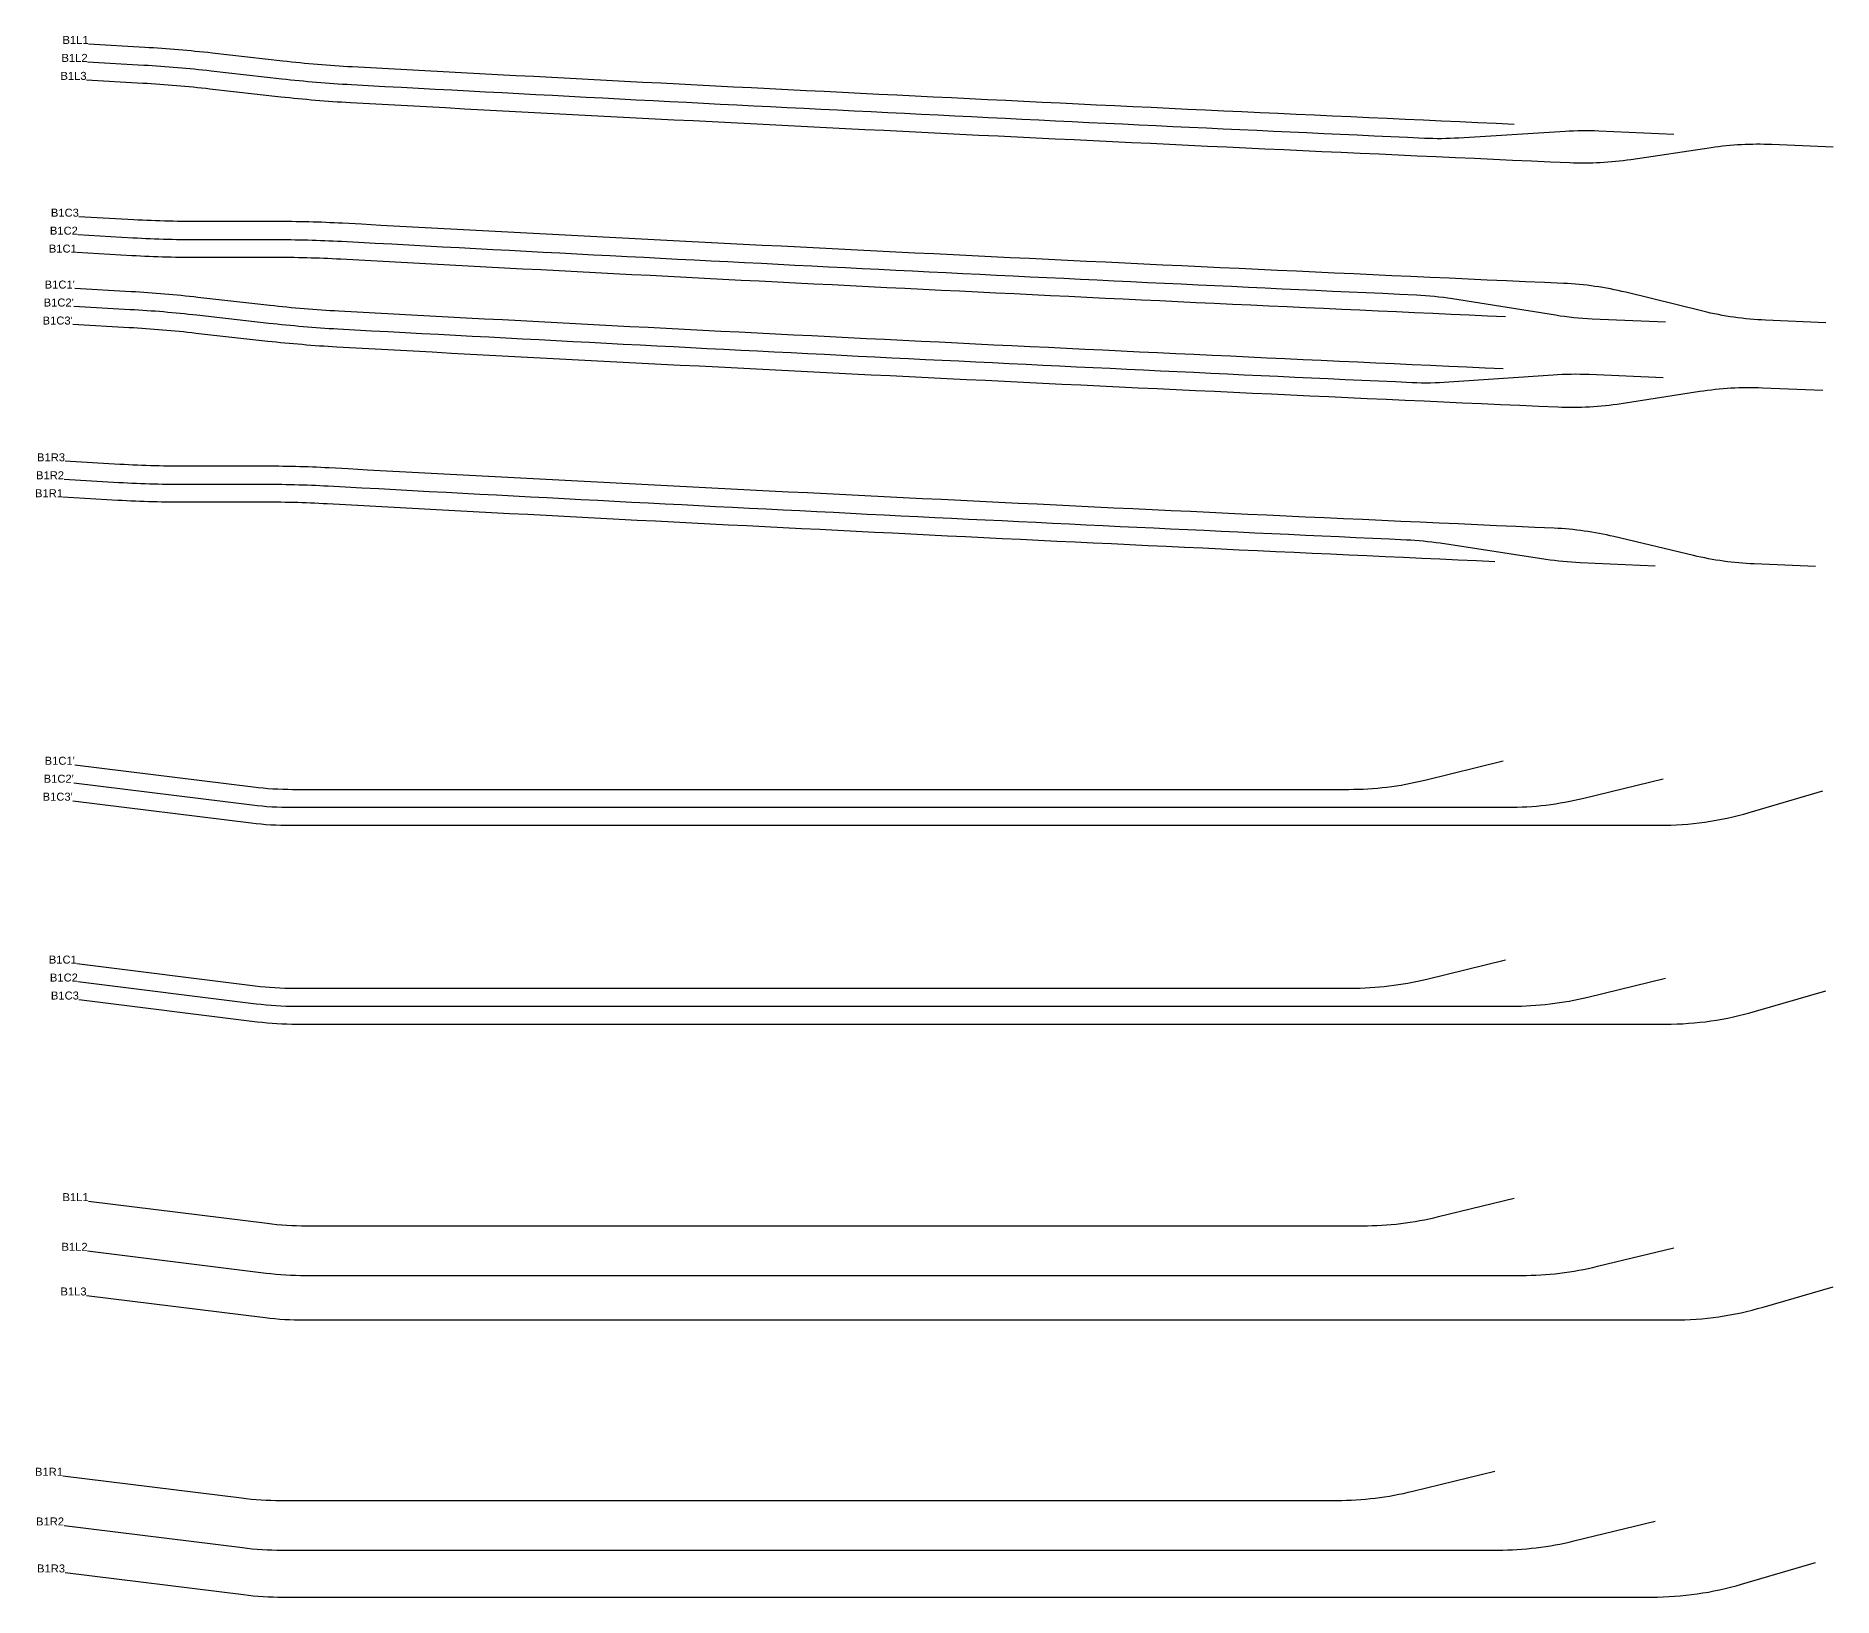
# Model space of a CAD drawing. Header units: inches. Extents: x 5.4 to 100.6, y 4.7 to 43.7.
# Drawn here: x 5.41 to 50.32, y 4.7 to 43.72 of the extents above; entities that cross this region are included whole.
import ezdxf
from ezdxf.enums import TextEntityAlignment as Align

# ---------------------------------------------------------------- set-up
doc = ezdxf.new("R2010")
doc.units = ezdxf.units.IN
doc.header["$MEASUREMENT"] = 0
for name, color, linetype in [('平面', 1, 'Continuous'), ('立面', 2, 'Continuous'), ('钢束编号', 7, 'Continuous')]:
    doc.layers.add(name, color=color, linetype=linetype)
doc.styles.get("Standard").update_dxf_attribs({"font": 'arial.ttf'})

msp = doc.modelspace()

# ---------------------------------------------------------------- linework, layer by layer
at = {"layer": '平面'}
for points in [[(6.722, 43.519), (8.13, 43.44, -0.014023), (9.806, 43.298), (11.576, 43.098, 0.01452), (13.312, 42.953, 0.002427), (42.35, 41.517)], [(6.697, 43.07), (8.104, 42.991, -0.014023), (9.781, 42.849), (11.551, 42.649, 0.014367), (13.288, 42.504, 0.002242), (40.104, 41.167, 0.026918), (40.965, 41.175), (43.619, 41.34, -0.026486), (44.466, 41.348), (46.335, 41.266)], [(6.671, 42.621), (8.079, 42.541, -0.014023), (9.755, 42.4), (11.525, 42.2, 0.013433), (13.263, 42.055, 0.002546), (43.736, 40.554, 0.047953), (45.264, 40.633), (47.271, 40.932, -0.047491), (48.785, 41.011), (50.318, 40.947)], [(50.134, 36.55), (48.633, 36.614, -0.049659), (47.063, 36.838), (45.139, 37.31, 0.049196), (43.584, 37.533, -0.002547), (13.069, 39.036, 0.013931), (11.381, 39.08), (9.6, 39.077, -0.0146), (7.849, 39.124), (6.478, 39.201)], [(6.453, 38.752), (7.824, 38.675, 0.014073), (9.575, 38.627), (11.356, 38.631, -0.011251), (13.045, 38.587, 0.002242), (39.905, 37.247, -0.02828), (40.805, 37.155), (43.381, 36.744, 0.028714), (44.294, 36.651), (46.132, 36.571)], [(42.135, 36.696, -0.00243), (13.021, 38.137, 0.014093), (11.33, 38.181), (9.55, 38.178, -0.0146), (7.799, 38.225), (6.427, 38.303)], [(42.077, 35.398, -0.002428), (12.976, 36.838, -0.014459), (11.248, 36.982), (9.455, 37.184, 0.013961), (7.786, 37.325), (6.376, 37.404)], [(46.072, 35.172), (44.225, 35.253, 0.028197), (43.323, 35.241), (40.715, 35.061, -0.028631), (39.8, 35.05, -0.002239), (12.952, 36.388, -0.012619), (11.222, 36.533), (9.43, 36.735, 0.016398), (7.761, 36.875), (6.351, 36.955)], [(50.063, 34.852), (48.551, 34.916, 0.049119), (46.986, 34.828), (45.021, 34.523, -0.049582), (43.441, 34.436, -0.002545), (12.927, 35.939, -0.010181), (11.197, 36.083), (9.405, 36.285, 0.013961), (7.736, 36.426), (6.325, 36.505)], [(49.879, 30.456), (48.343, 30.521, -0.04784), (46.83, 30.731), (44.843, 31.203, 0.04738), (43.345, 31.413, -0.00255), (12.734, 32.92, 0.014021), (11.052, 32.964), (9.253, 32.961, -0.014583), (7.503, 33.009), (6.132, 33.086)], [(6.107, 32.637), (7.478, 32.559, 0.014587), (9.227, 32.512), (11.027, 32.515, -0.01403), (12.709, 32.471, 0.002245), (39.658, 31.127, -0.026463), (40.5, 31.044), (43.141, 30.642, 0.026894), (43.997, 30.558), (45.869, 30.477)], [(41.862, 30.577, -0.00243), (12.685, 32.021, 0.014037), (11.002, 32.066), (9.202, 32.062, -0.014586), (7.453, 32.11), (6.081, 32.188)]]:
    msp.add_lwpolyline(points, format="xyb", dxfattribs=at)
at = {"layer": '立面'}
for points in [[(6.376, 25.501), (10.835, 24.947, 0.030919), (11.821, 24.886), (38.213, 24.886, 0.060008), (40.112, 25.115), (42.077, 25.595)], [(6.325, 24.602), (10.784, 24.048, 0.030919), (11.771, 23.987), (45.981, 23.987, 0.07116), (48.224, 24.308), (50.063, 24.845)], [(6.351, 25.052), (10.809, 24.498, 0.030919), (11.796, 24.437), (42.187, 24.437, 0.060008), (44.087, 24.665), (46.072, 25.151)], [(6.427, 20.53), (10.886, 19.976, 0.030919), (11.872, 19.915), (38.264, 19.915, 0.060008), (40.163, 20.144), (42.135, 20.626)], [(6.453, 20.081), (10.911, 19.527, 0.030919), (11.898, 19.466), (42.289, 19.466, 0.060008), (44.189, 19.695), (46.132, 20.17)], [(6.478, 19.632), (10.937, 19.078, 0.030919), (11.923, 19.017), (46.134, 19.017, 0.07116), (48.377, 19.337), (50.134, 19.851)], [(6.722, 14.592), (11.181, 14.038, 0.030919), (12.167, 13.977), (38.559, 13.977, 0.060008), (40.458, 14.205), (42.35, 14.668)], [(6.697, 13.35), (11.155, 12.795, 0.030919), (12.142, 12.734), (42.533, 12.734, 0.060008), (44.433, 12.963), (46.335, 13.428)], [(6.671, 12.237), (11.13, 11.683, 0.030919), (12.117, 11.622), (46.327, 11.622, 0.07116), (48.57, 11.943), (50.318, 12.454)], [(6.081, 7.727), (10.54, 7.173, 0.030919), (11.526, 7.112), (37.918, 7.112, 0.060008), (39.817, 7.341), (41.862, 7.841)], [(6.107, 6.485), (10.565, 5.931, 0.030919), (11.552, 5.87), (41.943, 5.87, 0.060008), (43.843, 6.099), (45.869, 6.594)], [(6.132, 5.31), (10.591, 4.756, 0.030919), (11.577, 4.695), (45.788, 4.695, 0.07116), (48.031, 5.016), (49.879, 5.556)]]:
    msp.add_lwpolyline(points, format="xyb", dxfattribs=at)

# ---------------------------------------------------------------- texts
at = {"layer": '钢束编号'}
for s, p in [('B1L1', (6.722, 43.519)), ('B1L2', (6.697, 43.07)), ('B1L3', (6.671, 42.621)), ('B1C3', (6.478, 39.201)), ('B1C2', (6.453, 38.752)), ('B1C1', (6.427, 38.303)), ("B1C1'", (6.376, 37.404)), ("B1C2'", (6.351, 36.955)), ("B1C3'", (6.325, 36.505)), ('B1R3', (6.132, 33.086)), ('B1R2', (6.107, 32.637)), ('B1R1', (6.081, 32.188)), ("B1C1'", (6.376, 25.501)), ("B1C2'", (6.351, 25.052)), ("B1C3'", (6.325, 24.602)), ('B1C1', (6.427, 20.53)), ('B1C2', (6.453, 20.081)), ('B1C3', (6.478, 19.632)), ('B1L1', (6.722, 14.592)), ('B1L2', (6.697, 13.35)), ('B1L3', (6.671, 12.234)), ('B1R1', (6.081, 7.727)), ('B1R2', (6.107, 6.485)), ('B1R3', (6.132, 5.31))]:
    msp.add_text(s, height=0.2, dxfattribs=at).set_placement(p, align=Align.RIGHT)

doc.saveas('drawing.dxf')
